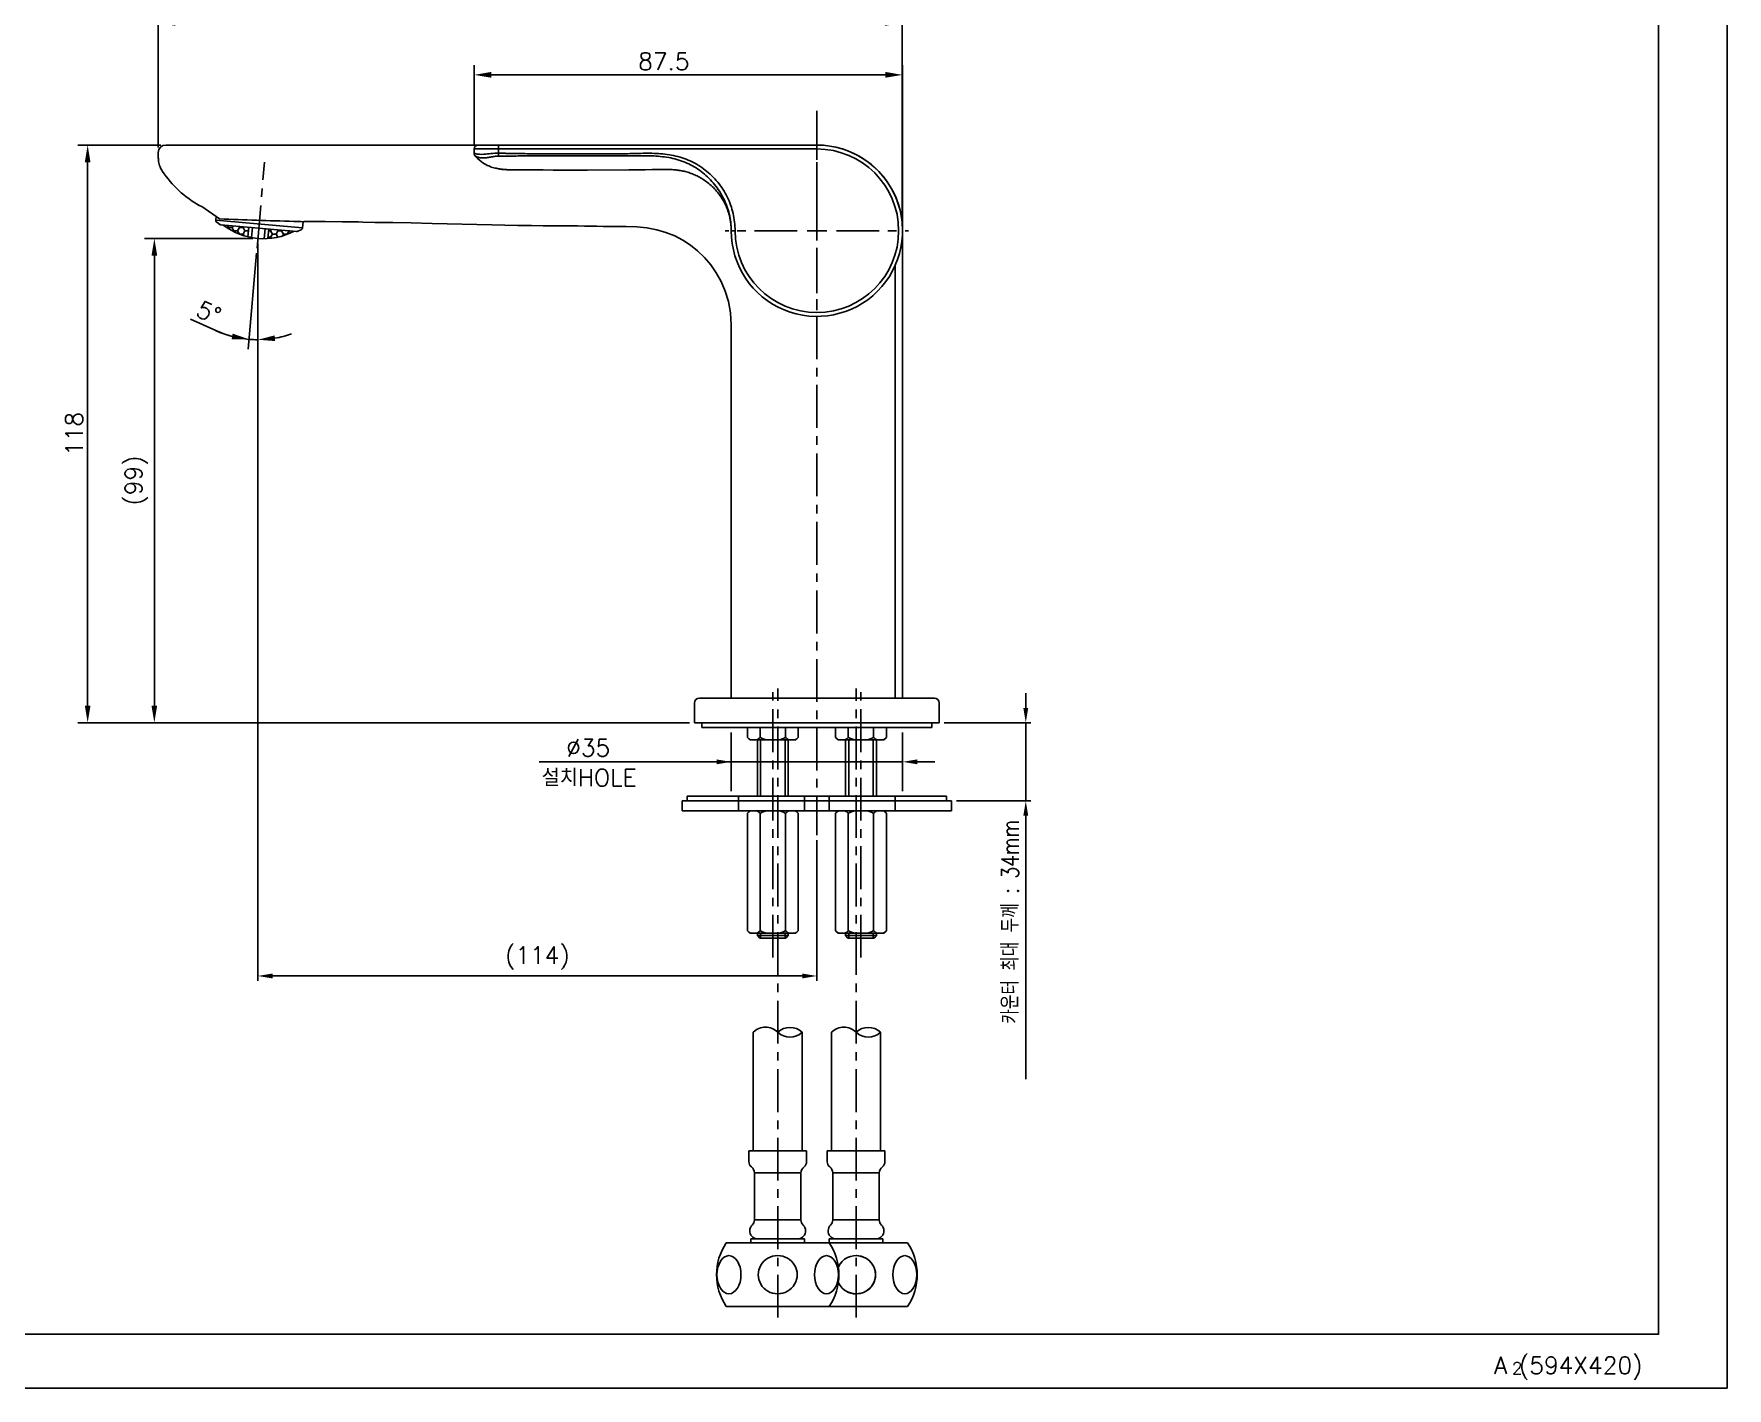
# Model space of a CAD drawing. Extents: x 25383 to 25977, y -4760 to -4340.
# Drawn here: x 25631 to 25976.8, y -4759.7 to -4483.1 of the extents above; entities that cross this region are included whole.
import ezdxf
from ezdxf.enums import TextEntityAlignment as Align

# ---------------------------------------------------------------- set-up
doc = ezdxf.new("R2010")
doc.units = 0
doc.header["$LTSCALE"] = 7
doc.header["$MEASUREMENT"] = 0
doc.linetypes.add('CENTER', pattern=[2, 1.25, -0.25, 0.25, -0.25])
doc.layers.get('0').update_dxf_attribs({"color": 2, "linetype": 'CONTINUOUS'})
doc.layers.get('DEFPOINTS').update_dxf_attribs({"linetype": 'CONTINUOUS'})
for name, color, linetype in [('CL', 1, 'CENTER'), ('D', 2, 'CONTINUOUS'), ('DIM', 2, 'CONTINUOUS'), ('DWG', 7, 'CONTINUOUS'), ('TXT', 4, 'CONTINUOUS')]:
    doc.layers.add(name, color=color, linetype=linetype)
doc.styles.add('GHS', font='romans', dxfattribs={"bigfont": 'ghs'})
doc.dimstyles.new('HONG', dxfattribs={"dimscale": 0, "dimtxt": 3.5, "dimasz": 3.5, "dimexe": 2, "dimexo": 1, "dimgap": 1, "dimtad": 1, "dimdec": 4, "dimdsep": 46, "dimtxsty": 'GHS', "dimcen": 3, "dimclrd": 2, "dimclre": 2, "dimclrt": 2, "dimadec": 0, "dimazin": 0, "dimtfac": 1, "dimtdec": 4, "dimtmove": 0, "dimatfit": 2, "dimfxl": 0, "dimtvp": 1, "dimtolj": 1, "dimarcsym": 0})

# ---------------------------------------------------------------- blocks, each defined once
blk = doc.blocks.new('A$C4E4B1E58')
at = {"color": 7, "linetype": 'Continuous'}
for p, q in [((2.6, 0.5), (2.6, 24.5)), ((7.79, 0.5), (7.79, 24.5))]:
    blk.add_line(p, q, dxfattribs=at)
for points in [[(0, 24.5), (0.22, 24.7), (0.43, 24.87), (0.63, 25)], [(2.6, 24.5), (2.38, 24.7), (2.17, 24.87), (1.97, 25)], [(2.6, 24.5), (3.03, 24.7), (3.45, 24.87), (3.85, 25)], [(7.79, 24.5), (7.36, 24.7), (6.94, 24.87), (6.54, 25)], [(7.79, 24.5), (8.01, 24.7), (8.22, 24.87), (8.42, 25)], [(9.76, 25), (9.9, 24.92)], [(9.9, 24.92), (9.97, 24.87), (10.17, 24.7), (10.39, 24.5)], [(0, 0.5), (0.22, 0.3), (0.43, 0.13), (0.63, 0)], [(2.6, 0.5), (2.38, 0.3), (2.17, 0.13), (1.97, 0)], [(2.6, 0.5), (3.03, 0.3), (3.45, 0.13), (3.85, 0)], [(7.79, 0.5), (7.36, 0.3), (6.94, 0.13), (6.54, 0)], [(7.79, 0.5), (8.01, 0.3), (8.22, 0.13), (8.42, 0)], [(9.76, 0), (9.9, 0.08)], [(9.9, 0.08), (9.97, 0.13), (10.17, 0.3), (10.39, 0.5)]]:
    blk.add_spline(points, degree=3, dxfattribs=at)
at = {"layer": 'DWG'}
for p, q in [((0.5, 25), (0, 24.5)), ((0, 0.5), (0, 24.5)), ((9.89, 25), (0.5, 25)), ((9.89, 25), (0.5, 25)), ((9.89, 25), (10.39, 24.5)), ((10.39, 0.5), (10.39, 24.5)), ((0.5, 0), (0, 0.5)), ((9.89, 0), (10.39, 0.5)), ((9.89, 0), (0.5, 0))]:
    blk.add_line(p, q, dxfattribs=at)
blk = doc.blocks.new('*D6')
at = {"layer": 'D', "color": 2, "lineweight": -2}
for p, q in [((25676.46, -4527.84), (25674.75, -4547.45)), ((25676.72, -4528.86), (25676.72, -4547.54)), ((25668.15, -4543.68), (25662.99, -4541.33))]:
    blk.add_line(p, q, dxfattribs=at)
for start, end in [(245.522, 265), (245.5924, 255.2962), (265, 270), (279.7038, 289.4076)]:
    blk.add_arc((25676.72, -4524.85), 20.69, start, end, dxfattribs=at)
at = {"layer": 'D', "color": 2}
for points in [[(25671.57, -4544.29), (25671.37, -4545.44), (25674.92, -4545.46)], [(25680.26, -4545.82), (25680.16, -4544.66), (25676.72, -4545.54)]]:
    blk.add_solid(points, dxfattribs=at)
at = {"layer": 'DEFPOINTS', "color": 0}
for p in [(25678.09, -4509.29), (25676.72, -4525.85), (25676.55, -4526.84), (25676.72, -4527.86), (25676.12, -4545.53)]:
    blk.add_point(p, dxfattribs=at)
at = {"layer": 'D', "color": 2, "insert": (25666.71, -4540), "char_height": 3.5, "attachment_point": 5, "rotation": 335.522, "style": 'GHS'}
blk.add_mtext('\\A1;5°', dxfattribs=at)
blk = doc.blocks.new('*D7')
at = {"layer": 'DEFPOINTS', "color": 0}
for p in [(25655.58, -4524.85), (25676.72, -4524.85), (25765.89, -4623.78)]:
    blk.add_point(p, dxfattribs=at)
at = {"layer": 'DWG', "color": 2, "lineweight": -2}
for p, q in [((25675.72, -4524.85), (25653.58, -4524.85)), ((25655.58, -4620.28), (25655.58, -4528.35)), ((25764.89, -4623.78), (25653.58, -4623.78))]:
    blk.add_line(p, q, dxfattribs=at)
at = {"layer": 'DWG', "color": 2}
for points in [[(25655, -4528.35), (25656.16, -4528.35), (25655.58, -4524.85)], [(25655, -4620.28), (25656.16, -4620.28), (25655.58, -4623.78)]]:
    blk.add_solid(points, dxfattribs=at)
at = {"layer": 'DWG', "color": 2, "insert": (25651.91, -4574.31), "char_height": 3.5, "attachment_point": 5, "rotation": 90, "style": 'GHS'}
blk.add_mtext('\\A1;(99)', dxfattribs=at)
blk = doc.blocks.new('*D8')
at = {"layer": 'DEFPOINTS', "color": 0}
for p in [(25641.96, -4505.78), (25657.89, -4505.78), (25765.89, -4623.78)]:
    blk.add_point(p, dxfattribs=at)
at = {"layer": 'DWG', "color": 2, "lineweight": -2}
for p, q in [((25656.89, -4505.78), (25639.96, -4505.78)), ((25641.96, -4620.28), (25641.96, -4509.28)), ((25764.89, -4623.78), (25639.96, -4623.78))]:
    blk.add_line(p, q, dxfattribs=at)
at = {"layer": 'DWG', "color": 2}
for points in [[(25641.38, -4509.28), (25642.54, -4509.28), (25641.96, -4505.78)], [(25641.38, -4620.28), (25642.54, -4620.28), (25641.96, -4623.78)]]:
    blk.add_solid(points, dxfattribs=at)
at = {"layer": 'DWG', "color": 2, "insert": (25639.21, -4564.78), "char_height": 3.5, "attachment_point": 5, "rotation": 90, "style": 'GHS'}
blk.add_mtext('\\A1;118', dxfattribs=at)
blk = doc.blocks.new('*D9')
at = {"layer": 'DEFPOINTS', "color": 0}
for p in [(25808.33, -4480.82), (25656.39, -4507.28), (25808.33, -4521.75)]:
    blk.add_point(p, dxfattribs=at)
at = {"layer": 'DWG', "color": 2, "lineweight": -2}
for p, q in [((25656.39, -4506.28), (25656.39, -4478.82)), ((25659.89, -4480.82), (25804.83, -4480.82)), ((25808.33, -4520.75), (25808.33, -4478.82))]:
    blk.add_line(p, q, dxfattribs=at)
at = {"layer": 'DWG', "color": 2}
for points in [[(25659.89, -4480.24), (25659.89, -4481.4), (25656.39, -4480.82)], [(25804.83, -4480.24), (25804.83, -4481.4), (25808.33, -4480.82)]]:
    blk.add_solid(points, dxfattribs=at)
at = {"layer": 'DWG', "color": 2, "insert": (25732.36, -4477.15), "char_height": 3.5, "attachment_point": 5, "style": 'GHS'}
blk.add_mtext('\\A1;(152)', dxfattribs=at)
blk = doc.blocks.new('*D10')
at = {"layer": 'DEFPOINTS', "color": 0}
for p in [(25720.89, -4491.43), (25720.89, -4506.58), (25808.39, -4523.28)]:
    blk.add_point(p, dxfattribs=at)
at = {"layer": 'DWG', "color": 2, "lineweight": -2}
for p, q in [((25720.89, -4505.58), (25720.89, -4489.43)), ((25804.89, -4491.43), (25724.39, -4491.43)), ((25808.39, -4522.28), (25808.39, -4489.43))]:
    blk.add_line(p, q, dxfattribs=at)
at = {"layer": 'DWG', "color": 2}
for points in [[(25724.39, -4490.84), (25724.39, -4492.01), (25720.89, -4491.43)], [(25804.89, -4490.84), (25804.89, -4492.01), (25808.39, -4491.43)]]:
    blk.add_solid(points, dxfattribs=at)
at = {"layer": 'DWG', "color": 2, "insert": (25759.64, -4488.68), "char_height": 3.5, "attachment_point": 5, "style": 'GHS'}
blk.add_mtext('\\A1;87.5', dxfattribs=at)
blk = doc.blocks.new('A$C1FCF51F4')
at = {"layer": 'DWG'}
for p, q in [((0.8, 35), (70, 35)), ((5, 35), (5, 33.35)), ((70, 34.2), (70, 35)), ((0, 33.29), (0, 34.2)), ((0, 34.2), (70, 34.2)), ((0, 33.29), (0.01, 33.15)), ((0.28, 32.75), (0.2, 32.76)), ((5, 33.35), (4.98, 32.75)), ((4.05, 30.35), (4.35, 30.27)), ((4.28, 30.31), (4.25, 30.32)), ((4.28, 30.31), (4.35, 30.3)), ((6.6, 29.98), (6.76, 29.97)), ((6.76, 29.97), (6.92, 29.96)), ((7.17, 29.95), (7.34, 29.94)), ((7.34, 29.94), (7.51, 29.94)), ((7.51, 29.94), (7.68, 29.94)), ((7.68, 29.94), (7.85, 29.93)), ((7.85, 29.93), (8.03, 29.93)), ((8.03, 29.93), (8.29, 29.93)), ((8.29, 29.93), (8.57, 29.93)), ((8.57, 29.93), (8.94, 29.93)), ((8.94, 29.93), (10.62, 29.95)), ((10.62, 29.95), (11.04, 29.95)), ((11.04, 29.95), (11.47, 29.95)), ((11.47, 29.95), (12.02, 29.94)), ((12.02, 29.94), (12.71, 29.94)), ((12.71, 29.94), (14.13, 29.92)), ((14.13, 29.92), (16.13, 29.88)), ((16.13, 29.88), (17.71, 29.86)), ((17.71, 29.86), (19.06, 29.85)), ((19.06, 29.85), (20.33, 29.85)), ((20.33, 29.85), (21.63, 29.85)), ((21.63, 29.85), (23.13, 29.86)), ((23.13, 29.86), (31.59, 29.95)), ((31.59, 29.95), (34.92, 29.97)), ((34.92, 29.97), (36.38, 29.99)), ((36.38, 29.99), (38.13, 30.01)), ((52.5, 17.74), (52.5, 17.65)), ((52.5, 17.65), (52.5, 17.59)), ((52.5, 17.59), (52.5, 17.53)), ((52.5, 17.5), (52.5, 17.56)), ((52.5, 17.5), (53.3, 17.5))]:
    blk.add_line(p, q, dxfattribs=at)
for points in [[(0.01, 33.15), (0.05, 33.01), (0.12, 32.88), (0.2, 32.76)], [(0.2, 32.76), (0.43, 32.51), (0.76, 32.18), (1.1, 31.89), (1.43, 31.62), (1.76, 31.39), (2.09, 31.19), (2.4, 31.01), (2.69, 30.86), (2.97, 30.73), (3.24, 30.62), (3.5, 30.52), (3.77, 30.43), (4.05, 30.35)], [(4.35, 30.3), (4.4, 30.28), (4.45, 30.27), (4.5, 30.26), (4.56, 30.25), (4.62, 30.24), (4.68, 30.22), (4.74, 30.21), (4.81, 30.2), (4.88, 30.18), (4.94, 30.17), (5.01, 30.16), (5.08, 30.15), (5.15, 30.14), (5.22, 30.13), (5.29, 30.11), (5.36, 30.1), (5.44, 30.09), (5.51, 30.08), (5.59, 30.07), (5.66, 30.06), (5.74, 30.06), (5.81, 30.05), (5.89, 30.04), (5.97, 30.03), (6.04, 30.02), (6.12, 30.02), (6.2, 30.01), (6.28, 30), (6.36, 30), (6.44, 29.99), (6.6, 29.98)], [(4.35, 30.27), (4.66, 30.19), (4.98, 30.13), (5.3, 30.07), (5.63, 30.03), (5.95, 30), (6.27, 29.98), (6.59, 29.97), (6.67, 29.97)], [(6.92, 29.96), (7.01, 29.96), (7.17, 29.95)], [(38.13, 30.01), (38.59, 30.02), (38.81, 30.02), (39.04, 30.02), (39.28, 30.01), (39.51, 30.01), (39.74, 30.01), (39.98, 30), (40.22, 29.99), (40.46, 29.98), (40.69, 29.96), (40.94, 29.94), (41.18, 29.92), (41.42, 29.9), (41.66, 29.87), (41.9, 29.83), (42.15, 29.79), (42.39, 29.75), (42.63, 29.7), (42.88, 29.65), (43.12, 29.59), (43.37, 29.52), (43.61, 29.45), (43.85, 29.38), (44.09, 29.29), (44.34, 29.21), (44.58, 29.12), (44.82, 29.02), (45.06, 28.91), (45.3, 28.8), (45.54, 28.69), (45.78, 28.57), (46.02, 28.44), (46.26, 28.3), (46.49, 28.16), (46.73, 28.01), (46.97, 27.85), (47.21, 27.69), (47.45, 27.52), (47.69, 27.34), (47.92, 27.15), (48.16, 26.95), (48.4, 26.74), (48.63, 26.52), (48.86, 26.3), (49.08, 26.07), (49.3, 25.84), (49.51, 25.6), (49.71, 25.35), (49.9, 25.11), (50.09, 24.86), (50.27, 24.61), (50.44, 24.35), (50.61, 24.09), (50.77, 23.84), (50.92, 23.58), (51.06, 23.32), (51.19, 23.05), (51.32, 22.79), (51.44, 22.53), (51.55, 22.27), (51.65, 22.01), (51.75, 21.75), (51.84, 21.49), (51.92, 21.24), (52, 20.98), (52.07, 20.73), (52.13, 20.48), (52.19, 20.23), (52.24, 19.99), (52.29, 19.74), (52.33, 19.5), (52.37, 19.27), (52.4, 19.04), (52.43, 18.82), (52.45, 18.61), (52.46, 18.42), (52.48, 18.25), (52.48, 18.1), (52.49, 17.98), (52.49, 17.88), (52.5, 17.8), (52.5, 17.74)]]:
    blk.add_lwpolyline(points, dxfattribs=at)
for centre, radius, start, end in [((0.8, 34.2), 0.8, 90.0007, 179.9929), ((70, 17.5), 17.5, 179.999, 90.0001), ((0.8, 33.36), 0.799, 180.0027, 229.0384), ((70, 17.5), 16.7, 179.9991, 89.9983)]:
    blk.add_arc(centre, radius, start, end, dxfattribs=at)
for points, knots in [([(0, 33.36), (0, 33.36), (0.03, 33.35), (0.05, 33.34), (0.12, 33.32), (0.17, 33.3), (0.2, 33.29)], [0, 0, 0, 0, 0.059594, 0.248369, 0.564456, 1, 1, 1, 1]), ([(0.2, 33.29), (0.77, 33.09), (1.89, 33.08), (3.47, 33.29), (4.47, 33.37), (5, 33.35)], [0, 0, 0, 0, 0.375411, 0.671064, 1, 1, 1, 1]), ([(4.98, 32.75), (4.7, 32.75), (4.14, 32.7), (3.33, 32.55), (2.55, 32.41), (1.94, 32.36), (1.49, 32.38), (1.19, 32.41), (0.94, 32.47), (0.72, 32.54), (0.55, 32.61), (0.43, 32.67), (0.36, 32.71), (0.32, 32.73), (0.29, 32.75), (0.28, 32.75), (0.28, 32.75)], [0, 0, 0, 0, 0.174982, 0.349441, 0.516286, 0.667833, 0.735715, 0.797401, 0.852311, 0.899919, 0.939517, 0.970194, 0.981831, 0.990784, 0.996885, 1, 1, 1, 1]), ([(52.5, 17.56), (52.5, 18.69), (52.22, 20.95), (51.06, 24.16), (49.2, 27.03), (47.17, 29.03), (45.33, 30.35), (43.84, 31.19), (42.25, 31.84), (40.59, 32.3), (38.88, 32.6), (37.13, 32.77), (35.37, 32.84), (33.6, 32.82), (31.81, 32.78), (30.02, 32.77), (28.23, 32.79), (25.85, 32.81), (22.87, 32.82), (19.29, 32.82), (15.72, 32.81), (12.74, 32.8), (10.35, 32.78), (8.86, 32.77), (7.67, 32.76), (6.77, 32.76), (5.88, 32.76), (5.28, 32.75), (4.98, 32.75)], [0, 0, 0, 0, 0.060385, 0.120756, 0.181218, 0.241854, 0.272256, 0.30264, 0.333069, 0.363781, 0.394802, 0.426055, 0.457506, 0.489168, 0.521068, 0.553069, 0.585033, 0.616934, 0.680699, 0.744514, 0.808338, 0.872162, 0.904073, 0.935997, 0.951968, 0.967953, 0.983958, 1, 1, 1, 1]), ([(5, 33.35), (5.15, 33.35), (5.45, 33.34), (6.04, 33.32), (6.79, 33.31), (7.68, 33.29), (8.88, 33.27), (10.37, 33.25), (12.75, 33.22), (15.73, 33.2), (19.31, 33.18), (22.89, 33.2), (25.87, 33.21), (28.26, 33.21), (30.04, 33.21), (31.83, 33.25), (33.62, 33.3), (35.41, 33.34), (37.2, 33.3), (38.98, 33.16), (40.75, 32.88), (42.49, 32.44), (44.16, 31.79), (45.74, 30.95), (47.7, 29.59), (49.85, 27.49), (51.81, 24.47), (53.02, 21.08), (53.3, 18.69), (53.3, 17.5)], [0, 0, 0, 0, 0.007817, 0.015635, 0.031269, 0.046904, 0.062539, 0.093808, 0.125078, 0.187617, 0.250156, 0.312695, 0.375234, 0.406503, 0.437773, 0.469042, 0.500311, 0.531579, 0.562846, 0.59411, 0.625371, 0.656624, 0.687875, 0.719121, 0.750379, 0.81279, 0.875196, 0.937593, 1, 1, 1, 1])]:
    blk.add_open_spline(points, degree=3, knots=knots, dxfattribs=at)
blk = doc.blocks.new('A$C33CC64C0')
at = {"layer": 'DWG'}
for p, q in [((0, 2), (0, 0)), ((0, 2), (55, 2)), ((1, 3), (1, 2)), ((1, 3), (54, 3)), ((11.5, 3), (11.5, 0)), ((25, 3), (25, 0)), ((30, 3), (30, 0)), ((43.5, 3), (43.5, 0)), ((54, 3), (54, 2)), ((55, 2), (55, 0)), ((0, 0), (55, 0))]:
    blk.add_line(p, q, dxfattribs=at)
blk = doc.blocks.new('A$C37100F70')
at = {"color": 7, "linetype": 'Continuous'}
for p, q in [((2.6, 0.5), (2.6, 2.5)), ((7.79, 0.5), (7.79, 2.5))]:
    blk.add_line(p, q, dxfattribs=at)
for points in [[(0.49, 0.08), (0.43, 0.13), (0.22, 0.3), (0, 0.5)], [(0.63, 0), (0.49, 0.08)], [(2.6, 0.5), (2.38, 0.3), (2.17, 0.13), (1.97, 0)], [(2.6, 0.5), (3.03, 0.3), (3.45, 0.13), (3.85, 0)], [(7.79, 0.5), (7.36, 0.3), (6.94, 0.13), (6.54, 0)], [(7.79, 0.5), (8.01, 0.3), (8.22, 0.13), (8.42, 0)], [(10.39, 0.5), (10.17, 0.3), (9.97, 0.13), (9.76, 0)]]:
    blk.add_spline(points, degree=3, dxfattribs=at)
at = {"layer": 'DWG'}
for p, q in [((0, 0.5), (0, 2.5)), ((0.5, 0), (0, 0.5)), ((9.89, 0), (10.39, 0.5)), ((10.39, 0.5), (10.39, 2.5)), ((0.5, 0), (9.89, 0))]:
    blk.add_line(p, q, dxfattribs=at)
blk = doc.blocks.new('A$C60D90985')
at = {"color": 7, "linetype": 'Continuous'}
for p, q in [((8.36, 40.5), (8.36, 29)), ((8.36, 1), (8.36, 0.5))]:
    blk.add_line(p, q, dxfattribs=at)
at = {"layer": 'D'}
for p, q in [((2.7, 29), (2.7, 40.5)), ((7.7, 29), (7.7, 40.5)), ((2.7, 0), (2.7, 1)), ((7.7, 0), (7.7, 1))]:
    blk.add_line(p, q, dxfattribs=at)
at = {"layer": 'DWG'}
for p, q in [((2.04, 29), (2.04, 40.5)), ((2.04, 0.5), (2.04, 1)), ((2.54, 0), (2.04, 0.5)), ((2.04, 0.5), (8.36, 0.5)), ((7.86, 0), (8.36, 0.5)), ((2.54, 0), (7.86, 0))]:
    blk.add_line(p, q, dxfattribs=at)
blk.add_blockref('A$C4E4B1E58', (0, 1), dxfattribs=at)
blk = doc.blocks.new('A$C1FB84414')
at = {"color": 7, "linetype": 'Continuous'}
for p, q in [((6.32, 40.5), (6.32, 29)), ((6.32, 1), (6.32, 0.5))]:
    blk.add_line(p, q, dxfattribs=at)
at = {"layer": 'D'}
for p, q in [((0.66, 29), (0.66, 40.5)), ((5.66, 29), (5.66, 40.5)), ((0.66, 0), (0.66, 1)), ((5.66, 0), (5.66, 1))]:
    blk.add_line(p, q, dxfattribs=at)
at = {"layer": 'DWG'}
for p, q in [((0, 29), (0, 40.5)), ((0, 0.5), (0, 1)), ((0.5, 0), (0, 0.5)), ((0, 0.5), (6.32, 0.5)), ((0.5, 0), (5.82, 0)), ((5.82, 0), (6.32, 0.5))]:
    blk.add_line(p, q, dxfattribs=at)

msp = doc.modelspace()

# ---------------------------------------------------------------- hatches: boundary and pattern name
at = {"layer": 'D', "ltscale": 0.6}
h = msp.add_hatch(dxfattribs=at)
h.set_pattern_fill('HONEY', color=256, scale=6)
h.set_pattern_definition([(0, (6621.0799, -556.03195), (1.125, 0.649519053), [0.75, -1.5]), (120, (6621.0799, -556.03195), (-1.125, 0.649519053), [0.75, -1.5]), (60, (6621.0799, -556.03195), (2e-16, 1.299038106), [-1.5, 0.75])])
h.paths.add_polyline_path([(25674.86672, -4522.55845), (25669.66671, -4522.1035, 0.104208003), (25674.69557, -4524.51471)])
h.paths.add_polyline_path([(25684.15113, -4523.37073), (25678.95112, -4522.91578), (25678.77997, -4524.87205, 0.104208003)])

# ---------------------------------------------------------------- linework, layer by layer
for p, q in [((25833.55729, -4620.77519), (25833.55729, -4617.77519)), ((25833.55729, -4639.77516), (25833.55729, -4623.77519)), ((25833.55729, -4642.77516), (25833.55729, -4696.61022))]:
    msp.add_line(p, q)
at = {"linetype": 'Continuous'}
msp.add_lwpolyline([(25382.79327, -4759.72529), (25976.79327, -4759.72529), (25976.79327, -4339.72529), (25382.79327, -4339.72529)], close=True, dxfattribs=at)
for centre, radius, start, end in [((25780.3929, -4689.51556), 3.52303, 44.7963347, 135.2036653), ((25785.3929, -4689.65744), 3.6244, 46.3881408, 133.6118592), ((25785.3929, -4684.4091), 3.6244, 226.3881408, 313.6118592), ((25796.3929, -4689.51555), 3.52303, 44.7963347, 135.2036653), ((25801.3929, -4689.65743), 3.6244, 46.3881408, 133.6118592), ((25801.3929, -4684.40909), 3.6244, 226.3881408, 313.6118592)]:
    msp.add_arc(centre, radius, start, end)
for points in [[(25833.05729, -4620.77519), (25834.05729, -4620.77519), (25833.55729, -4623.77519)], [(25833.05729, -4642.77516), (25834.05729, -4642.77516), (25833.55729, -4639.77516)]]:
    msp.add_solid(points)
at = {"layer": 'CL'}
for p, q in [((25790.8929, -4498.77513), (25790.8929, -4646.77516)), ((25790.89294, -4519.27511), (25790.89294, -4504.57503)), ((25676.54984, -4526.84144), (25678.08552, -4509.28849)), ((25786.89294, -4523.27511), (25772.19286, -4523.27511)), ((25788.89294, -4523.27511), (25792.89294, -4523.27511)), ((25790.89294, -4525.27511), (25790.89294, -4521.27511)), ((25794.89294, -4523.27511), (25809.59302, -4523.27511)), ((25790.89294, -4527.27511), (25790.89294, -4541.97519)), ((25781.89289, -4671.77518), (25781.89292, -4616.77517)), ((25782.8929, -4745.32109), (25782.8929, -4616.77517)), ((25798.8929, -4745.32109), (25798.8929, -4616.77517)), ((25799.89287, -4671.77518), (25799.89287, -4616.77517))]:
    msp.add_line(p, q, dxfattribs=at)
at = {"layer": 'D', "ltscale": 0.6}
msp.add_line((25685.85053, -4522.65007), (25668.11826, -4521.0987), dxfattribs=at)
at = {"layer": 'D'}
for p, q in [((25676.72415, -4525.84905), (25676.72415, -4529.95998)), ((25734.20441, -4631.77548), (25773.39289, -4631.77548)), ((25808.39289, -4631.77548), (25773.39289, -4631.77548)), ((25815.00926, -4631.77548), (25811.39289, -4631.77548))]:
    msp.add_line(p, q, dxfattribs=at)
for points in [[(25770.39289, -4631.27548), (25770.39289, -4632.27548), (25773.39289, -4631.77548)], [(25811.39289, -4631.27548), (25811.39289, -4632.27548), (25808.39289, -4631.77548)]]:
    msp.add_solid(points, dxfattribs=at)
at = {"layer": 'DIM', "ltscale": 0.6}
for p, q in [((25676.72415, -4525.84905), (25676.72415, -4676.51999)), ((25816.8929, -4623.77519), (25834.55729, -4623.77519)), ((25819.3929, -4639.77516), (25834.55729, -4639.77516)), ((25790.8929, -4647.77516), (25790.8929, -4676.51999)), ((25679.72415, -4675.51999), (25787.8929, -4675.51999))]:
    msp.add_line(p, q, dxfattribs=at)
at = {"layer": 'DIM'}
for p, q in [((25787.6429, -4715.72993), (25778.1429, -4715.72993)), ((25794.1429, -4715.72993), (25803.6429, -4715.72992)), ((25787.6429, -4725.33989), (25778.1429, -4725.33989)), ((25794.1429, -4725.33989), (25803.6429, -4725.33989))]:
    msp.add_line(p, q, dxfattribs=at)
at = {"layer": 'DIM', "ltscale": 0.6}
for points in [[(25679.72415, -4675.01999), (25679.72415, -4676.01999), (25676.72415, -4675.51999)], [(25787.8929, -4675.01999), (25787.8929, -4676.01999), (25790.8929, -4675.51999)]]:
    msp.add_solid(points, dxfattribs=at)
at = {"layer": 'DWG'}
for p, q in [((25657.8929, -4505.77517), (25696.95003, -4505.77517)), ((25696.95003, -4505.77517), (25790.8929, -4505.77517)), ((25656.3929, -4507.27517), (25656.3929, -4508.34739)), ((25668.86477, -4520.87494), (25665.24759, -4518.34216)), ((25668.11826, -4521.0987), (25668.1798, -4520.39532)), ((25668.92923, -4521.97174), (25668.32957, -4521.55185)), ((25684.64539, -4523.41397), (25669.17244, -4522.06026)), ((25674.69557, -4524.51471), (25674.86672, -4522.55845)), ((25675.43455, -4524.67336), (25675.61386, -4522.62381)), ((25678.02466, -4524.89997), (25678.20397, -4522.85042)), ((25678.77997, -4524.87205), (25678.95112, -4522.91578)), ((25684.90028, -4523.36902), (25685.56374, -4523.05965)), ((25685.85053, -4522.65007), (25685.95798, -4521.42189)), ((25689.37473, -4521.35802), (25689.5769, -4521.36284)), ((25689.5769, -4521.36279), (25690.47485, -4521.37548)), ((25690.47485, -4521.37548), (25693.97586, -4521.42803)), ((25693.97586, -4521.42803), (25697.28095, -4521.48322)), ((25697.28095, -4521.48322), (25698.12965, -4521.49844)), ((25698.13083, -4521.49846), (25700.58139, -4521.56623)), ((25700.58139, -4521.56623), (25704.28505, -4521.6153)), ((25704.28505, -4521.6153), (25708.01201, -4521.67913)), ((25708.01201, -4521.67913), (25712.3494, -4521.76968)), ((25712.3494, -4521.76968), (25724.51719, -4522.06221)), ((25724.51719, -4522.06221), (25729.83911, -4522.17258)), ((25729.83911, -4522.17258), (25732.57332, -4522.21635)), ((25732.57332, -4522.21635), (25734.95843, -4522.2426)), ((25734.95843, -4522.2426), (25740.56666, -4522.27273)), ((25740.51935, -4522.2724), (25742.02558, -4522.28694)), ((25741.97803, -4522.2864), (25743.44621, -4522.30839)), ((25743.40526, -4522.3077), (25745.97997, -4522.35827)), ((25745.97997, -4522.35827), (25747.21009, -4522.379)), ((25808.3929, -4618.77517), (25808.3929, -4523.27517)), ((25806.8929, -4618.77517), (25806.8929, -4530.36374)), ((25773.39373, -4542.5382), (25773.3929, -4542.47136)), ((25773.39267, -4547.4668), (25773.38966, -4547.92224)), ((25773.38966, -4547.92224), (25773.38585, -4548.96201)), ((25773.38585, -4548.96201), (25773.39291, -4552.4639)), ((25773.39305, -4563.87758), (25773.39287, -4552.45995)), ((25773.39286, -4575.09935), (25773.39305, -4563.87758)), ((25773.3932, -4563.42199), (25773.39289, -4575.09326)), ((25773.39284, -4596.36395), (25773.39286, -4575.09935)), ((25773.39313, -4595.22849), (25773.39289, -4617.39714)), ((25773.3929, -4618.77517), (25773.39284, -4596.36395)), ((25765.8929, -4619.77519), (25765.8929, -4623.77519)), ((25814.8929, -4618.77519), (25766.8929, -4618.77519)), ((25815.8929, -4623.77519), (25815.8929, -4619.77519)), ((25765.8929, -4623.77519), (25815.8929, -4623.77519)), ((25777.8929, -4711.24561), (25777.8929, -4687.03327)), ((25787.8929, -4700.27487), (25787.89289, -4687.03327)), ((25793.8929, -4700.27487), (25793.8929, -4687.03326)), ((25803.8929, -4711.24561), (25803.89289, -4687.03325)), ((25787.8929, -4711.24561), (25787.8929, -4700.27487)), ((25793.8929, -4711.24561), (25793.8929, -4700.27487)), ((25788.7929, -4711.24561), (25776.9929, -4711.24561)), ((25776.9929, -4711.24561), (25776.9929, -4713.4933)), ((25788.7929, -4711.24561), (25788.7929, -4713.4933)), ((25792.9929, -4711.24561), (25792.9929, -4713.4933)), ((25792.9929, -4711.24561), (25804.7929, -4711.24561)), ((25804.7929, -4711.24561), (25804.7929, -4713.4933)), ((25778.1429, -4715.72993), (25778.1429, -4725.33989)), ((25787.6429, -4715.72993), (25787.6429, -4725.33989)), ((25794.1429, -4715.72993), (25794.1429, -4725.33989)), ((25803.6429, -4715.72992), (25803.6429, -4725.33989)), ((25772.3929, -4730.04561), (25793.3929, -4730.04561)), ((25777.3929, -4729.24561), (25777.3929, -4730.04561)), ((25777.3929, -4729.24561), (25782.8929, -4729.24561)), ((25777.9929, -4729.24561), (25788.3929, -4729.24561)), ((25788.3929, -4729.24561), (25788.19596, -4729.24561)), ((25788.3929, -4729.24561), (25788.3929, -4730.04561)), ((25809.3929, -4730.04561), (25793.39289, -4730.04561)), ((25793.3929, -4729.24561), (25793.58984, -4729.24561)), ((25803.7929, -4729.24561), (25793.3929, -4729.24561)), ((25793.3929, -4729.24561), (25793.3929, -4730.04561)), ((25804.3929, -4729.24561), (25798.8929, -4729.24561)), ((25804.3929, -4729.24561), (25804.3929, -4730.04561)), ((25772.3929, -4743.04561), (25793.3929, -4743.04561)), ((25809.3929, -4743.04561), (25787.3929, -4743.04561))]:
    msp.add_line(p, q, dxfattribs=at)
at = {"layer": 'DWG', "lineweight": 25}
for p, q in [((25767.3929, -4624.77518), (25767.3929, -4623.77518)), ((25814.3929, -4624.77518), (25767.3929, -4624.77518)), ((25814.3929, -4624.77518), (25814.3929, -4623.77518))]:
    msp.add_line(p, q, dxfattribs=at)
at = {"layer": 'DWG', "color": 3, "ltscale": 10}
for p, q in [((25773.39289, -4637.77548), (25773.39289, -4625.77548)), ((25808.39289, -4637.77548), (25808.39289, -4625.77548))]:
    msp.add_line(p, q, dxfattribs=at)
at = {"layer": 'DWG'}
msp.add_lwpolyline([(25747.21009, -4522.379), (25749.60213, -4522.39002), (25751.91286, -4522.38632), (25754.10622, -4522.45727), (25756.19459, -4522.67496), (25758.18454, -4523.07201), (25760.0693, -4523.63337), (25761.8528, -4524.34955), (25763.51867, -4525.20985), (25765.07775, -4526.2212), (25766.54261, -4527.3932), (25767.91863, -4528.72865), (25769.20521, -4530.23075), (25770.35217, -4531.86786), (25771.3425, -4533.64931), (25772.18417, -4535.61988), (25772.83325, -4537.75872), (25773.22927, -4540.04018), (25773.3929, -4542.47136)], dxfattribs=at)
for centre, radius, start, end in [((25657.8929, -4507.27517), 1.5, 90, 180), ((25790.8929, -4523.27517), 17.5, 0, 90), ((25661.37486, -4508.34584), 4.98197, 180.0178904, 186.0152526), ((25661.43821, -4508.34038), 5.04553, 186.0015137, 192.3553463), ((25661.35045, -4508.36071), 4.95549, 192.3498992, 198.4940717), ((25661.34283, -4508.36192), 4.94788, 198.508766, 198.9226634), ((25661.41082, -4508.33752), 5.02012, 198.9344954, 204.8216842), ((25661.4435, -4508.32318), 5.0558, 204.8136651, 205.1917123), ((25661.42812, -4508.33089), 5.0386, 205.1868586, 211.0013649), ((25661.3791, -4508.35948), 4.98185, 211.0099024, 211.3646405), ((25661.33909, -4508.38426), 4.9348, 211.3607563, 214.0397019), ((25668.61636, -4521.14228), 0.5, 175, 235), ((25669.21602, -4521.56216), 0.5, 235, 265), ((25677.90292, -4511.37565), 13.52487, 232.4851014, 265), ((25685.35243, -4522.60649), 0.5, 295, 355), ((25677.90292, -4511.37565), 13.52487, 265, 297.5148986), ((25684.68897, -4522.91587), 0.5, 265, 295), ((25766.8929, -4619.77519), 1, 90, 180), ((25814.8929, -4619.77519), 1, 0, 90), ((25778.2429, -4713.4933), 1.25, 180, 234.4214743), ((25787.5429, -4713.4933), 1.25, 305.5785257, 0), ((25794.2429, -4713.4933), 1.25, 180.0000069, 234.4214812), ((25803.5429, -4713.4933), 1.25, 305.5785327, 0.0000069), ((25776.6429, -4715.72993), 1.5, 0, 54.4214743), ((25789.1429, -4715.72993), 1.5, 125.5785257, 180), ((25792.6429, -4715.72993), 1.5, 0.0000069, 54.4214812), ((25805.1429, -4715.72992), 1.5, 125.5785327, 180.0000069), ((25778.84158, -4727.59561), 1.65, 134.2663389, 222.0731288), ((25776.6429, -4725.33989), 1.5, 314.2663389, 0), ((25789.1429, -4725.33989), 1.5, 180, 225.7336611), ((25786.94421, -4727.59561), 1.65, 317.9268712, 45.7336611), ((25794.84158, -4727.59561), 1.65, 134.2663459, 222.0731357), ((25792.6429, -4725.33989), 1.5, 314.2663459, 0.0000069), ((25805.1429, -4725.33989), 1.5, 180.0000069, 225.733668), ((25802.94422, -4727.59561), 1.65, 317.9268781, 45.733668), ((25781.9554, -4736.54561), 11.5625, 145.7945421, 214.2054579), ((25778.84158, -4727.59561), 1.65, 222.0731288, 259.6550493), ((25778.84158, -4727.59561), 1.65, 259.6550493, 270), ((25786.94421, -4727.59561), 1.65, 270, 280.3449507), ((25786.94421, -4727.59561), 1.65, 280.3449507, 317.9268712), ((25783.8304, -4736.54561), 11.5625, 325.7945421, 34.2054579), ((25794.84158, -4727.59561), 1.65, 222.0731357, 259.6550562), ((25794.84158, -4727.59561), 1.65, 259.6550562, 270.0000069), ((25802.94422, -4727.59561), 1.65, 270.0000069, 280.3449577), ((25802.94422, -4727.59561), 1.65, 280.3449577, 317.9268781), ((25799.8304, -4736.54561), 11.5625, 325.794549, 34.2054649)]:
    msp.add_arc(centre, radius, start, end, dxfattribs=at)
at = {"layer": 'DWG', "extrusion": (0, 0, -1)}
msp.add_ellipse((25772.9336, -4736.55327), major_axis=(0, 3.90287), ratio=0.627611633, dxfattribs=at)
for centre, start_param, end_param in [((25782.8929, -4736.55327), 4.71238898, 7.853981634), ((25798.8929, -4736.55327), 6.715862721, 12.134698928), ((25798.8929, -4736.55327), 4.71238898, 5.240008094)]:
    msp.add_ellipse(centre, major_axis=(-3.98229, 0), ratio=0.980057325, start_param=start_param, end_param=end_param, dxfattribs=at)
at = {"layer": 'DWG'}
for centre in [(25782.8929, -4736.55327), (25798.8929, -4736.55327)]:
    msp.add_ellipse(centre, major_axis=(3.98229, 0), ratio=0.980057325, start_param=4.71238898, end_param=7.853981634, dxfattribs=at)
for centre in [(25792.85219, -4736.55327), (25808.85219, -4736.55326)]:
    msp.add_ellipse(centre, major_axis=(0, 3.90287), ratio=0.627611633, dxfattribs=at)
for points, knots in [([(25657.24987, -4511.14659), (25658.21392, -4512.57302), (25660.47128, -4515.2141), (25663.27521, -4517.2628), (25664.76506, -4518.12067)], [0, 0, 0, 0, 0.500176865, 1, 1, 1, 1]), ([(25664.76506, -4518.12067), (25664.76499, -4518.12139), (25664.76943, -4518.1214), (25664.7737, -4518.1249), (25664.78463, -4518.12841), (25664.80526, -4518.13755), (25664.8421, -4518.15246), (25664.89736, -4518.17591), (25664.96858, -4518.20603), (25665.0552, -4518.2431), (25665.15041, -4518.28404), (25665.21669, -4518.31267), (25665.24895, -4518.32663)], [0, 0, 0, 0, 0.0001020269, 0.0004079118, 0.0009174267, 0.0016303451, 0.0036654936, 0.0065115765, 0.010166816, 0.0146266607, 0.0198810269, 0.02486760763, 0.02486760763, 0.02486760763, 0.02486760763]), ([(25668.86477, -4520.87494), (25673.92746, -4521.04285), (25678.99014, -4521.21075), (25684.05283, -4521.37866), (25684.68784, -4521.39972), (25685.32285, -4521.42078), (25685.95798, -4521.42189), (25686.26869, -4521.42242), (25686.95438, -4521.41307), (25688.09252, -4521.36726), (25688.92119, -4521.3518), (25689.37473, -4521.35802)], [-4.306849121, -4.306849121, -4.306849121, -4.306849121, -0.377042123, -0.377042123, -0.377042123, 0.115870229, 0.115870229, 0.115870229, 0.357005198, 0.64795962, 1, 1, 1, 1]), ([(25773.39279, -4547.46651), (25773.39427, -4547.04751), (25773.40236, -4545.40477), (25773.40861, -4543.76187), (25773.39373, -4542.53818)], [0, 0, 0, 0, 0.255055625, 1, 1, 1, 1]), ([(25773.39287, -4552.45995), (25773.39234, -4552.04591), (25773.38972, -4550.38144), (25773.38836, -4548.71695), (25773.39279, -4547.46651)], [0, 0, 0, 0, 0.24874703, 1, 1, 1, 1])]:
    msp.add_open_spline(points, degree=3, knots=knots, dxfattribs=at)
at = {"layer": 'TXT', "color": 4}
msp.add_lwpolyline([(25408.79327, -4358.72529), (25962.79327, -4358.72529), (25962.79327, -4748.72529), (25408.79327, -4748.72529)], close=True, dxfattribs=at)

# ---------------------------------------------------------------- block references
at = {"layer": 'DWG'}
for name, p in [('A$C1FCF51F4', (25720.89281, -4540.77503)), ('A$C37100F70', (25776.69671, -4627.27438)), ('A$C37100F70', (25794.69667, -4627.27438)), ('A$C1FB84414', (25778.73189, -4667.77524)), ('A$C60D90985', (25794.69667, -4667.77517)), ('A$C33CC64C0', (25763.39289, -4641.77513)), ('A$C4E4B1E58', (25794.69675, -4666.77515))]:
    msp.add_blockref(name, p, dxfattribs=at)
at = {"layer": 'DWG', "xscale": -1, "rotation": 6.932564602379898e-06}
msp.add_blockref('A$C4E4B1E58', (25787.08904, -4666.77515), dxfattribs=at)

# ---------------------------------------------------------------- texts
at = {"color": 7, "style": 'GHS'}
for s, height, p in [('A (594X420)', 3.5, (25929.1954, -4756.83213)), ('2', 2.5, (25932.83889, -4756.90259))]:
    msp.add_text(s, height=height, dxfattribs=at).set_placement(p)
at = {"layer": 'D', "style": 'GHS', "width": 0.8}
msp.add_text('카운터 최대 두께 : 34mm', height=3.5, rotation=90, dxfattribs=at).set_placement((25832.10337, -4643.63176), align=Align.RIGHT)
at = {"layer": 'D', "char_height": 3.5, "attachment_point": 5, "style": 'GHS'}
for s, insert in [('%%C35', (25744.19104, -4628.90881)), ('\\A1;설치HOLE', (25744.37546, -4634.99801))]:
    msp.add_mtext(s, dxfattribs=dict(at, insert=insert))
at = {"layer": 'DIM', "ltscale": 0.6, "insert": (25733.80852, -4671.85333), "char_height": 3.5, "attachment_point": 5, "style": 'GHS'}
msp.add_mtext('\\A1;(114)', dxfattribs=at)

# ---------------------------------------------------------------- dimensions: what is measured, and where the dimension line sits
at = {"layer": 'D'}
dim = msp.add_angular_dim_2l(base=(25676.12237, -4545.53068), line1=((25676.72415, -4525.84905), (25676.72415, -4527.86004)), line2=((25676.54984, -4526.84144), (25678.08552, -4509.28849)), dimstyle='HONG', override={"dimscale": 1, "dimatfit": 3, "dimarcsym": 1}, dxfattribs=at)
dim.commit()
dim.dimension.update_dxf_attribs({"geometry": '*D6', "text_midpoint": (25666.71197, -4540.00297)})
at = {"layer": 'DWG'}
dim = msp.add_linear_dim(base=(25808.32616, -4480.82071), p1=(25656.3929, -4507.27517), p2=(25808.32616, -4521.74832), text='(152)', dimstyle='HONG', override={"dimscale": 1, "dimatfit": 3, "dimarcsym": 1}, dxfattribs=at)
dim.commit()
dim.dimension.update_dxf_attribs({"geometry": '*D9', "text_midpoint": (25732.35953, -4480.82071), "dimtype": 128})
dim = msp.add_linear_dim(base=(25720.892854, -4491.427102), p1=(25808.392896, -4523.275167), p2=(25720.892854, -4506.575126), dimstyle='HONG', override={"dimscale": 1, "dimatfit": 3, "dimarcsym": 1}, dxfattribs=at)
dim.commit()
dim.dimension.update_dxf_attribs({"geometry": '*D10', "text_midpoint": (25759.642875, -4491.427102), "dimtype": 128})
dim = msp.add_linear_dim(base=(25641.96022, -4505.77517), p1=(25765.8929, -4623.77517), p2=(25657.8929, -4505.77517), angle=90, dimstyle='HONG', override={"dimscale": 1, "dimatfit": 3, "dimarcsym": 1}, dxfattribs=at)
dim.commit()
dim.dimension.update_dxf_attribs({"geometry": '*D8', "text_midpoint": (25639.21022, -4564.77517)})
dim = msp.add_linear_dim(base=(25655.57899, -4524.84905), p1=(25765.8929, -4623.77517), p2=(25676.72415, -4524.84905), angle=90, text='(99)', dimstyle='HONG', override={"dimscale": 1, "dimatfit": 3, "dimarcsym": 1}, dxfattribs=at)
dim.commit()
dim.dimension.update_dxf_attribs({"geometry": '*D7', "text_midpoint": (25651.91232, -4574.31211)})

doc.saveas('drawing.dxf')
